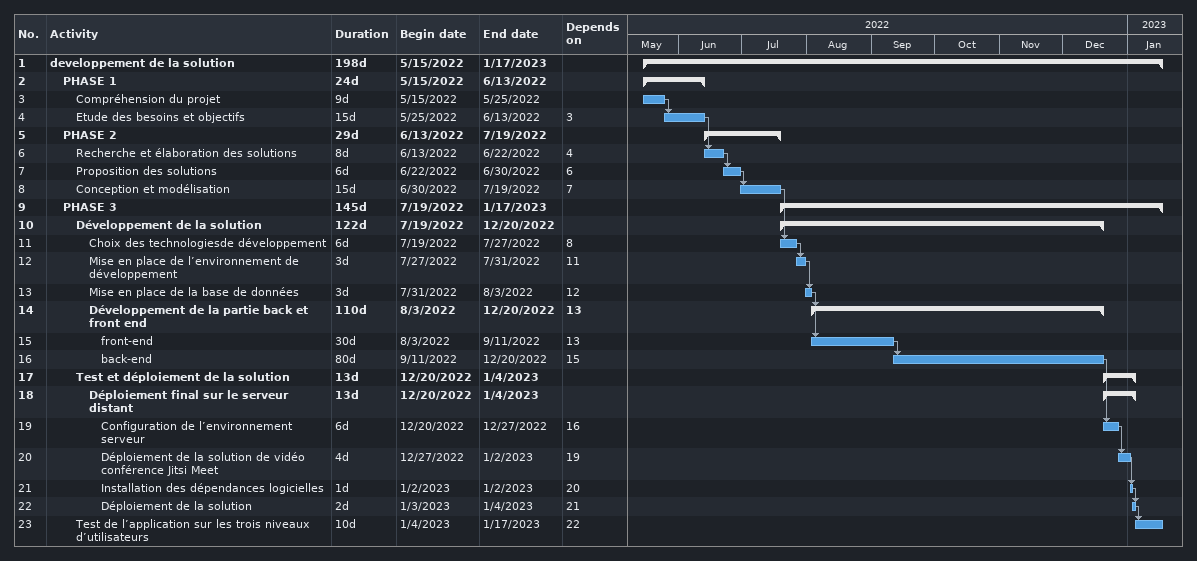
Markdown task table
| ID | Level | Task | Duration | Start | Finish | Predecessors |
|---|---|---|---|---|---|---|
| 1 | 1 | **developpement de la solution** | 198d | 2022-05-15 | 2023-01-17 |  |
| 2 | 2 | **PHASE 1** | 24d | 2022-05-15 | 2022-06-13 |  |
| 3 | 3 | Compréhension du projet | 9d | 2022-05-15 | 2022-05-25 |  |
| 4 | 3 | Etude des besoins et objectifs | 15d | 2022-05-25 | 2022-06-13 | 3 |
| 5 | 2 | **PHASE 2** | 29d | 2022-06-13 | 2022-07-19 |  |
| 6 | 3 | Recherche et élaboration des solutions | 8d | 2022-06-13 | 2022-06-22 | 4 |
| 7 | 3 | Proposition des solutions | 6d | 2022-06-22 | 2022-06-30 | 6 |
| 8 | 3 | Conception et modélisation | 15d | 2022-06-30 | 2022-07-19 | 7 |
| 9 | 2 | **PHASE 3** | 145d | 2022-07-19 | 2023-01-17 |  |
| 10 | 3 | **Développement de la solution** | 122d | 2022-07-19 | 2022-12-20 |  |
| 11 | 4 | Choix des technologiesde développement | 6d | 2022-07-19 | 2022-07-27 | 8 |
| 12 | 4 | Mise en place de l’environnement de développement | 3d | 2022-07-27 | 2022-07-31 | 11 |
| 13 | 4 | Mise en place de la base de données | 3d | 2022-07-31 | 2022-08-03 | 12 |
| 14 | 4 | **Développement de la partie back et front end** | 110d | 2022-08-03 | 2022-12-20 | 13 |
| 15 | 5 | front-end | 30d | 2022-08-03 | 2022-09-11 | 13 |
| 16 | 5 | back-end | 80d | 2022-09-11 | 2022-12-20 | 15 |
| 17 | 3 | **Test et déploiement de la solution** | 13d | 2022-12-20 | 2023-01-04 |  |
| 18 | 4 | **Déploiement final sur le serveur distant** | 13d | 2022-12-20 | 2023-01-04 |  |
| 19 | 5 | Configuration de l’environnement serveur | 6d | 2022-12-20 | 2022-12-27 | 16 |
| 20 | 5 | Déploiement de la solution de vidéo conférence Jitsi Meet | 4d | 2022-12-27 | 2023-01-02 | 19 |
| 21 | 5 | Installation des dépendances logicielles | 1d | 2023-01-02 | 2023-01-02 | 20 |
| 22 | 5 | Déploiement de la solution | 2d | 2023-01-03 | 2023-01-04 | 21 |
| 23 | 3 | Test de l’application sur les trois niveaux d’utilisateurs | 10d | 2023-01-04 | 2023-01-17 | 22 |
